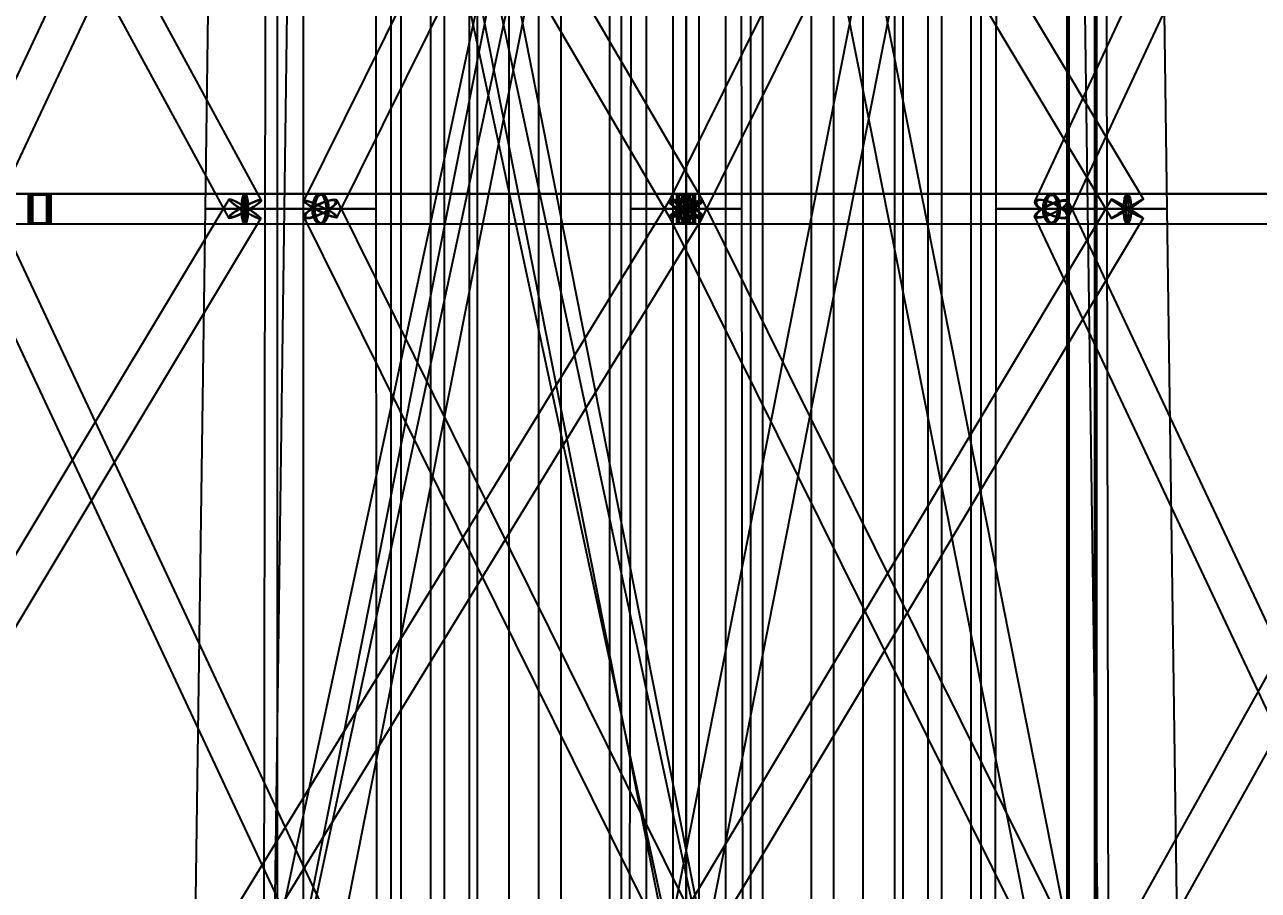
# Model space of a CAD drawing. Header units: millimetres. Extents: x -123812 to 252100, y -3000 to 639000.
# Drawn here: x -8974 to 7765, y 150756 to 162499 of the extents above; entities that cross this region are included whole.
import ezdxf

# ---------------------------------------------------------------- set-up
doc = ezdxf.new("R2010")
doc.units = ezdxf.units.MM
for name, color, linetype, lineweight in [('D-BMK-AXIS', 7, 'Continuous', 13), ('D-STR-CORE', 7, 'Continuous', 25), ('D-STR-DIM', 7, 'Continuous', 13), ('D-STR-STRC', 7, 'Continuous', 25)]:
    doc.layers.add(name, color=color, linetype=linetype, lineweight=lineweight)
doc.styles.add('OpenSansCondensed-Light', font='OpenSansCondensed-Light.ttf')
doc.styles.add('TOWER_UNICODE', font='Arial Unicode.ttf')
doc.dimstyles.new('EZDXF', dxfattribs={"dimtxt": 0.25, "dimasz": 0.175, "dimexe": 0.375, "dimexo": 0.125, "dimgap": 0.1, "dimtad": 1, "dimlfac": 100, "dimzin": 12, "dimdsep": 46, "dimtxsty": 'OpenSansCondensed-Light', "dimblk": 'ARCHTICK', "dimcen": 2.5, "dimazin": 3, "dimtfac": 0.5, "dimtmove": 2, "dimatfit": 3})

# ---------------------------------------------------------------- blocks, each defined once
blk = doc.blocks.new('_ARCHTICK')
at = {"color": 0, "linetype": 'BYBLOCK', "const_width": 0.15}
blk.add_lwpolyline([(-0.5, -0.5), (0.5, 0.5)], dxfattribs=at)

msp = doc.modelspace()

# ---------------------------------------------------------------- linework, layer by layer
at = {"layer": 'D-BMK-AXIS'}
msp.add_line((0, -3000), (0, 639000), dxfattribs=at)
at = {"layer": 'D-STR-CORE'}
for points in [[(-4000, 100000), (-4000, 375000), (-3284.1, 375000), (-3284.1, 100000)], [(-4000, 100000), (-4000, 375000), (-3284.1, 375000), (-3284.1, 100000)], [(-3863.7, 100000), (-3863.7, 375000), (-2944.5, 375000), (-2944.5, 100000)], [(-3863.7, 100000), (-3863.7, 375000), (-2944.5, 375000), (-2944.5, 100000)], [(-3464.1, 100000), (-3464.1, 375000), (-2404.2, 375000), (-2404.2, 100000)], [(-3464.1, 100000), (-3464.1, 375000), (-2404.2, 375000), (-2404.2, 100000)], [(-2828.4, 100000), (-2828.4, 375000), (-1700, 375000), (-1700, 100000)], [(-2828.4, 100000), (-2828.4, 375000), (-1700, 375000), (-1700, 100000)], [(-2000, 100000), (-2000, 375000), (-880, 375000), (-880, 100000)], [(-2000, 100000), (-2000, 375000), (-880, 375000), (-880, 100000)], [(-1035.3, 100000), (-1035.3, 375000), (0, 375000), (0, 100000)], [(-1035.3, 100000), (-1035.3, 375000), (0, 375000), (0, 100000)], [(0, 100000), (0, 375000), (1035.3, 375000), (1035.3, 100000)], [(0, 100000), (0, 375000), (1035.3, 375000), (1035.3, 100000)], [(880, 100000), (880, 375000), (2000, 375000), (2000, 100000)], [(880, 100000), (880, 375000), (2000, 375000), (2000, 100000)], [(1700, 100000), (1700, 375000), (2828.4, 375000), (2828.4, 100000)], [(1700, 100000), (1700, 375000), (2828.4, 375000), (2828.4, 100000)], [(2404.2, 100000), (2404.2, 375000), (3464.1, 375000), (3464.1, 100000)], [(2404.2, 100000), (2404.2, 375000), (3464.1, 375000), (3464.1, 100000)], [(2944.5, 100000), (2944.5, 375000), (3863.7, 375000), (3863.7, 100000)], [(2944.5, 100000), (2944.5, 375000), (3863.7, 375000), (3863.7, 100000)], [(3284.1, 100000), (3284.1, 375000), (4000, 375000), (4000, 100000)], [(3284.1, 100000), (3284.1, 375000), (4000, 375000), (4000, 100000)]]:
    msp.add_lwpolyline(points, close=True, dxfattribs=at)
at = {"layer": 'D-STR-STRC'}
for points in [[(-5568.1, 174958), (-198.7, 149958), (-192, 149952.9), (-172.1, 149951.1), (-140.5, 149952.6), (-99.4, 149957.3), (-51.4, 149965), (0, 149975), (51.4, 149986.7), (99.4, 149999.4), (140.5, 150012), (172.1, 150023.9), (192, 150034.1), (198.7, 150042), (-5170.6, 175042)], [(-198.7, 175042), (-5568.1, 150042), (-5561.3, 150034.1), (-5541.5, 150023.9), (-5509.9, 150012), (-5468.7, 149999.4), (-5420.8, 149986.7), (-5369.4, 149975), (-5317.9, 149965), (-5270, 149957.3), (-5228.8, 149952.6), (-5197.2, 149951.1), (-5177.4, 149952.9), (-5170.6, 149958), (198.7, 174958)], [(-249.2, 175049.3), (-5210.9, 150049.3), (-5202.4, 150044.5), (-5177.5, 150036.5), (-5137.9, 150026.1), (-5086.3, 150014), (-5026.2, 150000.8), (-4961.8, 149987.6), (-4897.3, 149975.3), (-4837.2, 149964.6), (-4785.6, 149956.4), (-4746, 149951.1), (-4721.1, 149949.2), (-4712.6, 149950.7), (249.2, 174950.7)], [(-5193.9, 174951.8), (-249.3, 149951.8), (-240.8, 149943.6), (-215.9, 149939.1), (-176.3, 149938.9), (-124.6, 149942.8), (-64.5, 149950.6), (0, 149961.7), (64.5, 149975.5), (124.6, 149991), (176.3, 150007), (215.9, 150022.6), (240.8, 150036.6), (249.3, 150048.2), (-4695.3, 175048.2)], [(4695.4, 175049), (-249.2, 150049), (-240.7, 150042.5), (-215.8, 150033.2), (-176.2, 150021.5), (-124.6, 150008.4), (-64.5, 149994.8), (0, 149981.4), (64.5, 149969.4), (124.6, 149959.4), (176.2, 149952.2), (215.8, 149948.3), (240.7, 149947.8), (249.2, 149951), (5193.8, 174951)], [(-249.1, 174950.6), (4712.6, 149950.6), (4721.1, 149950.4), (4746, 149953.6), (4785.6, 149960), (4837.2, 149969.1), (4897.3, 149980.3), (4961.8, 149992.9), (5026.2, 150005.9), (5086.3, 150018.5), (5137.9, 150029.9), (5177.5, 150039.2), (5202.4, 150045.9), (5210.9, 150049.4), (249.1, 175049.4)], [(5166.2, 175000), (5166.2, 150000), (5173.1, 149987.3), (5193.4, 149975.5), (5225.7, 149965.4), (5267.8, 149957.6), (5316.8, 149952.8), (5369.4, 149951.1), (5421.9, 149952.8), (5471, 149957.6), (5513, 149965.4), (5545.3, 149975.5), (5565.6, 149987.3), (5572.6, 150000), (5572.6, 175000)], [(-11649.5, 169878.5), (-6210.8, 159878.5), (-6198.3, 159874.2), (-6171.4, 159878.5), (-6132, 159891.1), (-6082.8, 159911.1), (-6027.1, 159937.1), (-5968.8, 159967.4), (-5911.7, 160000), (-5859.8, 160032.6), (-5816.6, 160062.9), (-5785.1, 160088.9), (-5767.4, 160108.9), (-5764.7, 160121.5), (-11203.4, 170121.5)], [(-9420.9, 159894.6), (-4720.9, 169894.6), (-4724.6, 169913.9), (-4743.8, 169939.1), (-4777.1, 169968.5), (-4822.3, 170000), (-4876.4, 170031.5), (-4935.6, 170060.9), (-4995.9, 170086.1), (-5053.1, 170105.4), (-5103.5, 170117.6), (-5143.6, 170121.8), (-5170.5, 170117.6), (-5182.6, 170105.4), (-9882.5, 160105.4)], [(-6068.8, 169871.1), (-217.5, 159871.1), (-202.7, 159875.5), (-174.1, 159888.4), (-133.6, 159908.9), (-84, 159935.6), (-28.7, 159966.6), (28.5, 160000), (83.9, 160033.4), (133.5, 160064.4), (174, 160091.1), (202.6, 160111.6), (217.5, 160124.5), (217.5, 160128.9), (-5633.8, 170128.9)], [(-227.3, 170113.3), (-5187.2, 160113.3), (-5184.3, 160101.6), (-5166.1, 160082.9), (-5133.8, 160058.6), (-5089.7, 160030.3), (-5036.8, 160000), (-4978.6, 159969.7), (-4919.1, 159941.4), (-4862.4, 159917.1), (-4812.4, 159898.4), (-4772.4, 159886.7), (-4745.1, 159882.7), (-4732.5, 159886.7), (227.3, 169886.7)], [(4722.8, 170108.9), (-228.9, 160108.9), (-224.4, 160088.9), (-204.6, 160062.8), (-170.9, 160032.5), (-125.5, 160000), (-71.5, 159967.5), (-12.7, 159937.2), (47, 159911.1), (103.5, 159891.1), (152.9, 159878.6), (191.9, 159874.3), (217.8, 159878.6), (228.9, 159891.1), (5180.7, 169891.1)], [(-217.3, 169869.3), (5770.4, 159869.3), (5782.1, 159873.8), (5807.8, 159886.8), (5845.8, 159907.6), (5893.4, 159934.7), (5947.5, 159966.2), (6004.3, 160000), (6060, 160033.8), (6110.7, 160065.3), (6153.1, 160092.4), (6184.2, 160113.2), (6202, 160126.2), (6205.1, 160130.7), (217.3, 170130.7)], [(9400, 170112), (4732.5, 160112), (4727.5, 160091.5), (4738.4, 160064.7), (4764.4, 160033.5), (4803.7, 160000), (4853.7, 159966.5), (4910.9, 159935.3), (4971.4, 159908.5), (5031.1, 159888), (5086, 159875.1), (5132.3, 159870.7), (5166.8, 159875.1), (5187.2, 159888), (9854.7, 169888)], [(-11707.6, 159796.8), (-5987.8, 159796.8), (-5974.3, 159803.7), (-5961.7, 159824), (-5950.9, 159856.3), (-5942.7, 159898.4), (-5937.4, 159947.4), (-5935.7, 160000), (-5937.4, 160052.6), (-5942.7, 160101.6), (-5950.9, 160143.7), (-5961.7, 160176), (-5974.3, 160196.3), (-5987.8, 160203.2), (-11707.6, 160203.2)], [(-9651.7, 159796.8), (-4959.8, 159796.8), (-4929.6, 159803.7), (-4901.4, 159824), (-4877.2, 159856.3), (-4858.6, 159898.4), (-4847, 159947.4), (-4843, 160000), (-4847, 160052.6), (-4858.6, 160101.6), (-4877.2, 160143.7), (-4901.4, 160176), (-4929.6, 160196.3), (-4959.8, 160203.2), (-9651.7, 160203.2)], [(9651.7, 160203.2), (4959.8, 160203.2), (4929.6, 160196.3), (4901.4, 160176), (4877.2, 160143.7), (4858.6, 160101.6), (4847, 160052.6), (4843, 160000), (4847, 159947.4), (4858.6, 159898.4), (4877.2, 159856.3), (4901.4, 159824), (4929.6, 159803.7), (4959.8, 159796.8), (9651.7, 159796.8)], [(11707.6, 160203.2), (5987.8, 160203.2), (5974.3, 160196.3), (5961.7, 160176), (5950.9, 160143.7), (5942.7, 160101.6), (5937.4, 160052.6), (5935.7, 160000), (5937.4, 159947.4), (5942.7, 159898.4), (5950.9, 159856.3), (5961.7, 159824), (5974.3, 159803.7), (5987.8, 159796.8), (11707.6, 159796.8)], [(-11776.4, 149871.4), (-5769.5, 159871.4), (-5777.3, 159884.7), (-5799.5, 159905.9), (-5834.4, 159933.4), (-5879.8, 159965.5), (-5932.6, 160000), (-5989.1, 160034.5), (-6045.6, 160066.6), (-6098.1, 160094.1), (-6143.1, 160115.3), (-6177.5, 160128.6), (-6198.9, 160133.1), (-6206, 160128.6), (-12212.9, 150128.6)], [(-9877.9, 159886.1), (-5187.9, 149886.1), (-5166, 149873), (-5130.2, 149868.5), (-5083, 149873), (-5027.4, 149886.1), (-4967.4, 149907), (-4907, 149934.3), (-4850.4, 149966), (-4801.3, 150000), (-4763.2, 150034), (-4738.6, 150065.7), (-4729.2, 150093), (-4735.6, 150113.9), (-9425.6, 160113.9)], [(-5910.7, 149867.1), (216, 159867.1), (212.8, 159871.6), (195.1, 159884.9), (164.1, 159906), (122, 159933.6), (71.5, 159965.6), (16.1, 160000), (-40.4, 160034.4), (-94.1, 160066.4), (-141.4, 160094), (-179, 160115.1), (-204.5, 160128.4), (-216, 160132.9), (-6342.7, 150132.9)], [(228.5, 150110.6), (-4731.4, 160110.6), (-4744.7, 160123.4), (-4772.7, 160127.7), (-4813.4, 160123.4), (-4864.2, 160110.6), (-4921.4, 160090.3), (-4981.3, 160063.9), (-5039.7, 160033.1), (-5092.6, 160000), (-5136.5, 159966.9), (-5168.4, 159936.1), (-5186.1, 159909.7), (-5188.3, 159889.4), (-228.5, 149889.4)], [(5188.3, 150114.4), (226.5, 160114.4), (211.6, 160118.4), (182.3, 160114.4), (140.5, 160102.5), (89.2, 160083.7), (31.7, 160059.2), (-27.8, 160030.6), (-85.5, 160000), (-137.4, 159969.4), (-179.9, 159940.8), (-210.1, 159916.3), (-226, 159897.5), (-226.5, 159885.6), (4735.2, 149885.6)], [(216.4, 149869), (6204.2, 159869), (6203.7, 159873.5), (6188.5, 159886.5), (6159.6, 159907.4), (6119, 159934.5), (6069.4, 159966.1), (6014.3, 160000), (5957.4, 160033.9), (5902.5, 160065.5), (5853.5, 160092.6), (5813.6, 160113.5), (5785.6, 160126.5), (5771.4, 160131), (-216.4, 150131)], [(9895.1, 150106.9), (5190.2, 160106.9), (5176.4, 160119.2), (5147.8, 160123.4), (5106.4, 160119.2), (5055, 160106.9), (4997.1, 160087.3), (4936.7, 160061.7), (4877.9, 160031.9), (4824.6, 160000), (4780.6, 159968.1), (4748.8, 159938.3), (4731.3, 159912.7), (4729.5, 159893.1), (9434.4, 149893.1)], [(11485.6, 160123.4), (5904.7, 150123.4), (5908.4, 150110.6), (5927, 150090.3), (5959.2, 150063.9), (6002.8, 150033.1), (6054.8, 150000), (6111.8, 149966.9), (6169.7, 149936.1), (6224.8, 149909.7), (6273.1, 149889.4), (6311.5, 149876.6), (6337.3, 149872.3), (6348.7, 149876.6), (11929.6, 159876.6)]]:
    msp.add_lwpolyline(points, dxfattribs=at)
for points in [[(-5547.2, 150000), (-5191.6, 150000), (-5191.6, 175000), (-5547.2, 175000)], [(-5547.2, 150000), (-5191.6, 150000), (-5191.6, 175000), (-5547.2, 175000)], [(-177.8, 150000), (177.8, 150000), (177.8, 175000), (-177.8, 175000)], [(-177.8, 150000), (177.8, 150000), (177.8, 175000), (-177.8, 175000)], [(5191.6, 150000), (5547.2, 150000), (5547.2, 175000), (5191.6, 175000)], [(5191.6, 150000), (5547.2, 150000), (5547.2, 175000), (5191.6, 175000)], [(-6527.4, 160000), (-5448.1, 160000), (-5312.6, 170000), (-6390, 170000)], [(-5714.6, 160000), (-4205.1, 160000), (-4210.2, 170000), (-5693.3, 170000)], [(-754.7, 160000), (754.7, 160000), (741.5, 170000), (-741.5, 170000)], [(-754.7, 160000), (754.7, 160000), (741.5, 170000), (-741.5, 170000)], [(-539.7, 160000), (539.7, 160000), (538.7, 170000), (-538.7, 170000)], [(4205.1, 160000), (5714.6, 160000), (5693.3, 170000), (4210.2, 170000)], [(5312.6, 170000), (5448.1, 160000), (6527.4, 160000), (6390, 170000)], [(-15731.1, 159800), (-8615.1, 159800), (-8615.1, 160200), (-15731.1, 160200)], [(-10670.1, 159800), (31.9, 159800), (31.9, 160200), (-10670.1, 160200)], [(-8615.1, 160200), (-8925.2, 160200), (-8925.2, 159800), (-8615.1, 159800)], [(-8898.5, 159800), (128.4, 159800), (128.4, 160200), (-8898.5, 160200)], [(-8641.8, 160200), (-8898.5, 160200), (-8898.5, 159800), (-8641.8, 159800)], [(-8874.8, 159800), (104.7, 159800), (104.7, 160200), (-8874.8, 160200)], [(-8665.5, 160200), (-8874.8, 160200), (-8874.8, 159800), (-8665.5, 159800)], [(-6039.9, 160000), (-6038.1, 159947.4), (-6032.9, 159898.4), (-6024.6, 159856.3), (-6013.8, 159824), (-6001.3, 159803.7), (-5987.8, 159796.8), (-5974.3, 159803.7), (-5961.7, 159824), (-5950.9, 159856.3), (-5942.7, 159898.4), (-5937.4, 159947.4), (-5935.7, 160000), (-5937.4, 160052.6), (-5942.7, 160101.6), (-5950.9, 160143.7), (-5961.7, 160176), (-5974.3, 160196.3), (-5987.8, 160203.2), (-6001.3, 160196.3), (-6013.8, 160176), (-6024.6, 160143.7), (-6032.9, 160101.6), (-6038.1, 160052.6)], [(-6005.3, 160000), (-6004.7, 159947.4), (-6002.9, 159898.4), (-6000.2, 159856.3), (-5996.5, 159824), (-5992.3, 159803.7), (-5987.8, 159796.8), (0, 159796.8), (4.5, 159803.7), (8.8, 159824), (12.4, 159856.3), (15.2, 159898.4), (16.9, 159947.4), (17.5, 160000), (16.9, 160052.6), (15.2, 160101.6), (12.4, 160143.7), (8.8, 160176), (4.5, 160196.3), (0, 160203.2), (-5987.8, 160203.2), (-5992.3, 160196.3), (-5996.5, 160176), (-6000.2, 160143.7), (-6002.9, 160101.6), (-6004.7, 160052.6)], [(-6005.3, 160000), (-6004.7, 159947.4), (-6002.9, 159898.4), (-6000.2, 159856.3), (-5996.5, 159824), (-5992.3, 159803.7), (-5987.8, 159796.8), (-5983.3, 159803.7), (-5979, 159824), (-5975.4, 159856.3), (-5972.6, 159898.4), (-5970.9, 159947.4), (-5970.3, 160000), (-5970.9, 160052.6), (-5972.6, 160101.6), (-5975.4, 160143.7), (-5979, 160176), (-5983.3, 160196.3), (-5987.8, 160203.2), (-5992.3, 160196.3), (-5996.5, 160176), (-6000.2, 160143.7), (-6002.9, 160101.6), (-6004.7, 160052.6)], [(-5076.7, 160000), (-5072.7, 159947.4), (-5061, 159898.4), (-5042.5, 159856.3), (-5018.3, 159824), (-4990.1, 159803.7), (-4959.8, 159796.8), (-4929.6, 159803.7), (-4901.4, 159824), (-4877.2, 159856.3), (-4858.6, 159898.4), (-4847, 159947.4), (-4843, 160000), (-4847, 160052.6), (-4858.6, 160101.6), (-4877.2, 160143.7), (-4901.4, 160176), (-4929.6, 160196.3), (-4959.8, 160203.2), (-4990.1, 160196.3), (-5018.3, 160176), (-5042.5, 160143.7), (-5061, 160101.6), (-5072.7, 160052.6)], [(-5045.3, 160000), (-5042.4, 159947.4), (-5033.8, 159898.4), (-5020.2, 159856.3), (-5002.6, 159824), (-4982, 159803.7), (-4959.8, 159796.8), (0, 159796.8), (22.1, 159803.7), (42.7, 159824), (60.4, 159856.3), (74, 159898.4), (82.5, 159947.4), (85.4, 160000), (82.5, 160052.6), (74, 160101.6), (60.4, 160143.7), (42.7, 160176), (22.1, 160196.3), (0, 160203.2), (-4959.8, 160203.2), (-4982, 160196.3), (-5002.6, 160176), (-5020.2, 160143.7), (-5033.8, 160101.6), (-5042.4, 160052.6)], [(-5045.3, 160000), (-5042.4, 159947.4), (-5033.8, 159898.4), (-5020.2, 159856.3), (-5002.6, 159824), (-4982, 159803.7), (-4959.8, 159796.8), (-4937.7, 159803.7), (-4917.1, 159824), (-4899.4, 159856.3), (-4885.9, 159898.4), (-4877.3, 159947.4), (-4874.4, 160000), (-4877.3, 160052.6), (-4885.9, 160101.6), (-4899.4, 160143.7), (-4917.1, 160176), (-4937.7, 160196.3), (-4959.8, 160203.2), (-4982, 160196.3), (-5002.6, 160176), (-5020.2, 160143.7), (-5033.8, 160101.6), (-5042.4, 160052.6)], [(128.4, 160200), (-128.4, 160200), (-128.4, 159800), (128.4, 159800)], [(104.7, 160200), (-104.7, 160200), (-104.7, 159800), (104.7, 159800)], [(-104.7, 159800), (8874.8, 159800), (8874.8, 160200), (-104.7, 160200)], [(-104.7, 160200), (104.7, 160200), (104.7, 159800), (-104.7, 159800)], [(-85.4, 160000), (-82.5, 159947.4), (-74, 159898.4), (-60.4, 159856.3), (-42.7, 159824), (-22.1, 159803.7), (0, 159796.8), (22.1, 159803.7), (42.7, 159824), (60.4, 159856.3), (74, 159898.4), (82.5, 159947.4), (85.4, 160000), (82.5, 160052.6), (74, 160101.6), (60.4, 160143.7), (42.7, 160176), (22.1, 160196.3), (0, 160203.2), (-22.1, 160196.3), (-42.7, 160176), (-60.4, 160143.7), (-74, 160101.6), (-82.5, 160052.6)], [(-85.4, 160000), (-82.5, 159947.4), (-74, 159898.4), (-60.4, 159856.3), (-42.7, 159824), (-22.1, 159803.7), (0, 159796.8), (4959.8, 159796.8), (4982, 159803.7), (5002.6, 159824), (5020.2, 159856.3), (5033.8, 159898.4), (5042.4, 159947.4), (5045.3, 160000), (5042.4, 160052.6), (5033.8, 160101.6), (5020.2, 160143.7), (5002.6, 160176), (4982, 160196.3), (4959.8, 160203.2), (0, 160203.2), (-22.1, 160196.3), (-42.7, 160176), (-60.4, 160143.7), (-74, 160101.6), (-82.5, 160052.6)], [(85.4, 160000), (82.5, 159947.4), (74, 159898.4), (60.4, 159856.3), (42.7, 159824), (22.1, 159803.7), (0, 159796.8), (-22.1, 159803.7), (-42.7, 159824), (-60.4, 159856.3), (-74, 159898.4), (-82.5, 159947.4), (-85.4, 160000), (-82.5, 160052.6), (-74, 160101.6), (-60.4, 160143.7), (-42.7, 160176), (-22.1, 160196.3), (0, 160203.2), (22.1, 160196.3), (42.7, 160176), (60.4, 160143.7), (74, 160101.6), (82.5, 160052.6)], [(31.9, 160200), (-31.9, 160200), (-31.9, 159800), (31.9, 159800)], [(-31.9, 159800), (10670.1, 159800), (10670.1, 160200), (-31.9, 160200)], [(-31.9, 160200), (31.9, 160200), (31.9, 159800), (-31.9, 159800)], [(-17.5, 160000), (-16.9, 159947.4), (-15.2, 159898.4), (-12.4, 159856.3), (-8.8, 159824), (-4.5, 159803.7), (0, 159796.8), (4.5, 159803.7), (8.8, 159824), (12.4, 159856.3), (15.2, 159898.4), (16.9, 159947.4), (17.5, 160000), (16.9, 160052.6), (15.2, 160101.6), (12.4, 160143.7), (8.8, 160176), (4.5, 160196.3), (0, 160203.2), (-4.5, 160196.3), (-8.8, 160176), (-12.4, 160143.7), (-15.2, 160101.6), (-16.9, 160052.6)], [(-17.5, 160000), (-16.9, 159947.4), (-15.2, 159898.4), (-12.4, 159856.3), (-8.8, 159824), (-4.5, 159803.7), (0, 159796.8), (5987.8, 159796.8), (5992.3, 159803.7), (5996.5, 159824), (6000.2, 159856.3), (6002.9, 159898.4), (6004.7, 159947.4), (6005.3, 160000), (6004.7, 160052.6), (6002.9, 160101.6), (6000.2, 160143.7), (5996.5, 160176), (5992.3, 160196.3), (5987.8, 160203.2), (0, 160203.2), (-4.5, 160196.3), (-8.8, 160176), (-12.4, 160143.7), (-15.2, 160101.6), (-16.9, 160052.6)], [(17.5, 160000), (16.9, 159947.4), (15.2, 159898.4), (12.4, 159856.3), (8.8, 159824), (4.5, 159803.7), (0, 159796.8), (-4.5, 159803.7), (-8.8, 159824), (-12.4, 159856.3), (-15.2, 159898.4), (-16.9, 159947.4), (-17.5, 160000), (-16.9, 160052.6), (-15.2, 160101.6), (-12.4, 160143.7), (-8.8, 160176), (-4.5, 160196.3), (0, 160203.2), (4.5, 160196.3), (8.8, 160176), (12.4, 160143.7), (15.2, 160101.6), (16.9, 160052.6)], [(5076.7, 160000), (5072.7, 159947.4), (5061, 159898.4), (5042.5, 159856.3), (5018.3, 159824), (4990.1, 159803.7), (4959.8, 159796.8), (4929.6, 159803.7), (4901.4, 159824), (4877.2, 159856.3), (4858.6, 159898.4), (4847, 159947.4), (4843, 160000), (4847, 160052.6), (4858.6, 160101.6), (4877.2, 160143.7), (4901.4, 160176), (4929.6, 160196.3), (4959.8, 160203.2), (4990.1, 160196.3), (5018.3, 160176), (5042.5, 160143.7), (5061, 160101.6), (5072.7, 160052.6)], [(5045.3, 160000), (5042.4, 159947.4), (5033.8, 159898.4), (5020.2, 159856.3), (5002.6, 159824), (4982, 159803.7), (4959.8, 159796.8), (4937.7, 159803.7), (4917.1, 159824), (4899.4, 159856.3), (4885.9, 159898.4), (4877.3, 159947.4), (4874.4, 160000), (4877.3, 160052.6), (4885.9, 160101.6), (4899.4, 160143.7), (4917.1, 160176), (4937.7, 160196.3), (4959.8, 160203.2), (4982, 160196.3), (5002.6, 160176), (5020.2, 160143.7), (5033.8, 160101.6), (5042.4, 160052.6)], [(6039.9, 160000), (6038.1, 159947.4), (6032.9, 159898.4), (6024.6, 159856.3), (6013.8, 159824), (6001.3, 159803.7), (5987.8, 159796.8), (5974.3, 159803.7), (5961.7, 159824), (5950.9, 159856.3), (5942.7, 159898.4), (5937.4, 159947.4), (5935.7, 160000), (5937.4, 160052.6), (5942.7, 160101.6), (5950.9, 160143.7), (5961.7, 160176), (5974.3, 160196.3), (5987.8, 160203.2), (6001.3, 160196.3), (6013.8, 160176), (6024.6, 160143.7), (6032.9, 160101.6), (6038.1, 160052.6)], [(6005.3, 160000), (6004.7, 159947.4), (6002.9, 159898.4), (6000.2, 159856.3), (5996.5, 159824), (5992.3, 159803.7), (5987.8, 159796.8), (5983.3, 159803.7), (5979, 159824), (5975.4, 159856.3), (5972.6, 159898.4), (5970.9, 159947.4), (5970.3, 160000), (5970.9, 160052.6), (5972.6, 160101.6), (5975.4, 160143.7), (5979, 160176), (5983.3, 160196.3), (5987.8, 160203.2), (5992.3, 160196.3), (5996.5, 160176), (6000.2, 160143.7), (6002.9, 160101.6), (6004.7, 160052.6)], [(-8624.4, 160188), (-8915.9, 160188), (-8915.9, 159812), (-8624.4, 159812)], [(-8649.5, 160188), (-8890.8, 160188), (-8890.8, 159812), (-8649.5, 159812)], [(-8671.8, 160188), (-8868.6, 160188), (-8868.6, 159812), (-8671.8, 159812)], [(-5911.7, 160000), (-5968.8, 159967.4), (-6027.1, 159937.1), (-6082.8, 159911.1), (-6132, 159891.1), (-6171.4, 159878.5), (-6198.3, 159874.2), (-6210.8, 159878.5), (-6208.2, 159891.1), (-6190.5, 159911.1), (-6159, 159937.1), (-6115.8, 159967.4), (-6063.9, 160000), (-6006.8, 160032.6), (-5948.4, 160062.9), (-5892.7, 160088.9), (-5843.5, 160108.9), (-5804.1, 160121.5), (-5777.3, 160125.8), (-5764.7, 160121.5), (-5767.4, 160108.9), (-5785.1, 160088.9), (-5816.6, 160062.9), (-5859.8, 160032.6)], [(-6043, 160000), (-5986.4, 159965.5), (-5930, 159933.4), (-5877.5, 159905.9), (-5832.5, 159884.7), (-5798.1, 159871.4), (-5776.6, 159866.9), (-5769.5, 159871.4), (-5777.3, 159884.7), (-5799.5, 159905.9), (-5834.4, 159933.4), (-5879.8, 159965.5), (-5932.6, 160000), (-5989.1, 160034.5), (-6045.6, 160066.6), (-6098.1, 160094.1), (-6143.1, 160115.3), (-6177.5, 160128.6), (-6198.9, 160133.1), (-6206, 160128.6), (-6198.2, 160115.3), (-6176.1, 160094.1), (-6141.1, 160066.6), (-6095.7, 160034.5)], [(-5919.2, 160000), (-5970.6, 159970.6), (-6023.3, 159943.3), (-6073.5, 159919.8), (-6117.8, 159901.8), (-6153.4, 159890.5), (-6177.6, 159886.6), (-6188.9, 159890.5), (-6186.5, 159901.8), (-6170.5, 159919.8), (-6142.1, 159943.3), (-6103.2, 159970.6), (-6056.4, 160000), (-6004.9, 160029.4), (-5952.3, 160056.7), (-5902.1, 160080.2), (-5857.7, 160098.2), (-5822.2, 160109.5), (-5798, 160113.4), (-5786.7, 160109.5), (-5789.1, 160098.2), (-5805.1, 160080.2), (-5833.5, 160056.7), (-5872.4, 160029.4)], [(-6037.5, 160000), (-5986.6, 159968.9), (-5935.7, 159940), (-5888.3, 159915.1), (-5847.8, 159896.1), (-5816.8, 159884.1), (-5797.4, 159880), (-5791, 159884.1), (-5798, 159896.1), (-5818, 159915.1), (-5849.5, 159940), (-5890.5, 159968.9), (-5938, 160000), (-5989, 160031.1), (-6039.9, 160060), (-6087.2, 160084.9), (-6127.8, 160103.9), (-6158.8, 160115.9), (-6178.2, 160120), (-6184.5, 160115.9), (-6177.5, 160103.9), (-6157.6, 160084.9), (-6126.1, 160060), (-6085.1, 160031.1)], [(-6035.8, 160000), (-6034.2, 159951.5), (-6029.4, 159906.4), (-6021.7, 159867.6), (-6011.8, 159837.9), (-6000.2, 159819.2), (-5987.8, 159812.8), (-5975.4, 159819.2), (-5963.8, 159837.9), (-5953.8, 159867.6), (-5946.2, 159906.4), (-5941.4, 159951.5), (-5939.8, 160000), (-5941.4, 160048.5), (-5946.2, 160093.6), (-5953.8, 160132.4), (-5963.8, 160162.1), (-5975.4, 160180.8), (-5987.8, 160187.2), (-6000.2, 160180.8), (-6011.8, 160162.1), (-6021.7, 160132.4), (-6029.4, 160093.6), (-6034.2, 160048.5)], [(-6003.9, 160000), (-6003.4, 159951.5), (-6001.7, 159906.4), (-5999.2, 159867.6), (-5995.8, 159837.9), (-5992, 159819.2), (-5987.8, 159812.8), (-5983.6, 159819.2), (-5979.7, 159837.9), (-5976.4, 159867.6), (-5973.8, 159906.4), (-5972.2, 159951.5), (-5971.7, 160000), (-5972.2, 160048.5), (-5973.8, 160093.6), (-5976.4, 160132.4), (-5979.7, 160162.1), (-5983.6, 160180.8), (-5987.8, 160187.2), (-5992, 160180.8), (-5995.8, 160162.1), (-5999.2, 160132.4), (-6001.7, 160093.6), (-6003.4, 160048.5)], [(-5092.6, 160000), (-5136.5, 159966.9), (-5168.4, 159936.1), (-5186.1, 159909.7), (-5188.3, 159889.4), (-5175, 159876.6), (-5147, 159872.3), (-5106.3, 159876.6), (-5055.5, 159889.4), (-4998.3, 159909.7), (-4938.4, 159936.1), (-4880, 159966.9), (-4827.1, 160000), (-4783.1, 160033.1), (-4751.3, 160063.9), (-4733.6, 160090.3), (-4731.4, 160110.6), (-4744.7, 160123.4), (-4772.7, 160127.7), (-4813.4, 160123.4), (-4864.2, 160110.6), (-4921.4, 160090.3), (-4981.3, 160063.9), (-5039.7, 160033.1)], [(-4882.9, 160000), (-4829.9, 159969.7), (-4785.8, 159941.4), (-4753.6, 159917.1), (-4735.4, 159898.4), (-4732.5, 159886.7), (-4745.1, 159882.7), (-4772.4, 159886.7), (-4812.4, 159898.4), (-4862.4, 159917.1), (-4919.1, 159941.4), (-4978.6, 159969.7), (-5036.8, 160000), (-5089.7, 160030.3), (-5133.8, 160058.6), (-5166.1, 160082.9), (-5184.3, 160101.6), (-5187.2, 160113.3), (-5174.6, 160117.3), (-5147.3, 160113.3), (-5107.3, 160101.6), (-5057.3, 160082.9), (-5000.6, 160058.6), (-4941.1, 160030.3)], [(-5079.6, 160000), (-5119.1, 159970.2), (-5147.9, 159942.4), (-5163.8, 159918.6), (-5165.8, 159900.3), (-5153.8, 159888.8), (-5128.6, 159884.8), (-5091.8, 159888.8), (-5046.1, 159900.3), (-4994.5, 159918.6), (-4940.5, 159942.4), (-4887.9, 159970.2), (-4840.1, 160000), (-4800.5, 160029.8), (-4771.8, 160057.6), (-4755.9, 160081.4), (-4753.9, 160099.7), (-4765.9, 160111.2), (-4791.1, 160115.2), (-4827.8, 160111.2), (-4873.6, 160099.7), (-4925.2, 160081.4), (-4979.2, 160057.6), (-5031.8, 160029.8)], [(-4890.5, 160000), (-4842.7, 159972.6), (-4803, 159947.1), (-4773.9, 159925.2), (-4757.5, 159908.4), (-4754.9, 159897.9), (-4766.3, 159894.3), (-4790.8, 159897.9), (-4826.9, 159908.4), (-4872, 159925.2), (-4923.1, 159947.1), (-4976.8, 159972.6), (-5029.2, 160000), (-5077, 160027.4), (-5116.7, 160052.9), (-5145.8, 160074.8), (-5162.2, 160091.6), (-5164.8, 160102.1), (-5153.4, 160105.7), (-5128.9, 160102.1), (-5092.8, 160091.6), (-5047.7, 160074.8), (-4996.5, 160052.9), (-4942.9, 160027.4)], [(-5067.5, 160000), (-5063.8, 159951.5), (-5053.1, 159906.4), (-5036, 159867.6), (-5013.7, 159837.9), (-4987.7, 159819.2), (-4959.8, 159812.8), (-4932, 159819.2), (-4906, 159837.9), (-4883.7, 159867.6), (-4866.6, 159906.4), (-4855.9, 159951.5), (-4852.2, 160000), (-4855.9, 160048.5), (-4866.6, 160093.6), (-4883.7, 160132.4), (-4906, 160162.1), (-4932, 160180.8), (-4959.8, 160187.2), (-4987.7, 160180.8), (-5013.7, 160162.1), (-5036, 160132.4), (-5053.1, 160093.6), (-5063.8, 160048.5)], [(-5038.5, 160000), (-5035.9, 159951.5), (-5028, 159906.4), (-5015.5, 159867.6), (-4999.2, 159837.9), (-4980.2, 159819.2), (-4959.8, 159812.8), (-4939.5, 159819.2), (-4920.5, 159837.9), (-4904.2, 159867.6), (-4891.7, 159906.4), (-4883.8, 159951.5), (-4881.1, 160000), (-4883.8, 160048.5), (-4891.7, 160093.6), (-4904.2, 160132.4), (-4920.5, 160162.1), (-4939.5, 160180.8), (-4959.8, 160187.2), (-4980.2, 160180.8), (-4999.2, 160162.1), (-5015.5, 160132.4), (-5028, 160093.6), (-5035.9, 160048.5)], [(-125.5, 160000), (-71.5, 159967.5), (-12.7, 159937.2), (47, 159911.1), (103.5, 159891.1), (152.9, 159878.6), (191.9, 159874.3), (217.8, 159878.6), (228.9, 159891.1), (224.4, 159911.1), (204.6, 159937.2), (170.9, 159967.5), (125.5, 160000), (71.5, 160032.5), (12.7, 160062.8), (-47, 160088.9), (-103.5, 160108.9), (-152.9, 160121.4), (-191.9, 160125.7), (-217.8, 160121.4), (-228.9, 160108.9), (-224.4, 160088.9), (-204.6, 160062.8), (-170.9, 160032.5)], [(85.5, 160000), (27.8, 159969.4), (-31.7, 159940.8), (-89.2, 159916.3), (-140.5, 159897.5), (-182.3, 159885.6), (-211.6, 159881.6), (-226.5, 159885.6), (-226, 159897.5), (-210.1, 159916.3), (-179.9, 159940.8), (-137.4, 159969.4), (-85.5, 160000), (-27.8, 160030.6), (31.7, 160059.2), (89.2, 160083.7), (140.5, 160102.5), (182.3, 160114.4), (211.6, 160118.4), (226.5, 160114.4), (226, 160102.5), (210.1, 160083.7), (179.9, 160059.2), (137.4, 160030.6)], [(28.5, 160000), (-28.7, 159966.6), (-84, 159935.6), (-133.6, 159908.9), (-174.1, 159888.4), (-202.7, 159875.5), (-217.5, 159871.1), (-217.5, 159875.5), (-202.6, 159888.4), (-174, 159908.9), (-133.5, 159935.6), (-83.9, 159966.6), (-28.5, 160000), (28.7, 160033.4), (84, 160064.4), (133.6, 160091.1), (174.1, 160111.6), (202.7, 160124.5), (217.5, 160128.9), (217.5, 160124.5), (202.6, 160111.6), (174, 160091.1), (133.5, 160064.4), (83.9, 160033.4)], [(-16.1, 160000), (40.4, 159965.6), (94.1, 159933.6), (141.4, 159906), (179, 159884.9), (204.5, 159871.6), (216, 159867.1), (212.8, 159871.6), (195.1, 159884.9), (164.1, 159906), (122, 159933.6), (71.5, 159965.6), (16.1, 160000), (-40.4, 160034.4), (-94.1, 160066.4), (-141.4, 160094), (-179, 160115.1), (-204.5, 160128.4), (-216, 160132.9), (-212.8, 160128.4), (-195.1, 160115.1), (-164.1, 160094), (-122, 160066.4), (-71.5, 160034.4)], [(-113.1, 160000), (-64.5, 159970.7), (-11.4, 159943.3), (42.4, 159919.9), (93.3, 159901.9), (137.9, 159890.5), (173, 159886.7), (196.4, 159890.5), (206.4, 159901.9), (202.3, 159919.9), (184.5, 159943.3), (154, 159970.7), (113.1, 160000), (64.5, 160029.3), (11.4, 160056.7), (-42.4, 160080.1), (-93.3, 160098.1), (-137.9, 160109.5), (-173, 160113.3), (-196.4, 160109.5), (-206.4, 160098.1), (-202.3, 160080.1), (-184.5, 160056.7), (-154, 160029.3)], [(77.1, 160000), (25.1, 159972.4), (-28.6, 159946.6), (-80.4, 159924.5), (-126.7, 159907.5), (-164.3, 159896.9), (-190.8, 159893.2), (-204.2, 159896.9), (-203.8, 159907.5), (-189.4, 159924.5), (-162.2, 159946.6), (-123.8, 159972.4), (-77.1, 160000), (-25.1, 160027.6), (28.6, 160053.4), (80.4, 160075.5), (126.7, 160092.5), (164.3, 160103.1), (190.8, 160106.8), (204.2, 160103.1), (203.8, 160092.5), (189.4, 160075.5), (162.2, 160053.4), (123.8, 160027.6)], [(25.7, 160000), (-25.9, 159969.9), (-75.8, 159941.9), (-120.5, 159917.8), (-156.9, 159899.4), (-182.7, 159887.8), (-196.1, 159883.8), (-196.1, 159887.8), (-182.7, 159899.4), (-156.8, 159917.8), (-120.3, 159941.9), (-75.6, 159969.9), (-25.7, 160000), (25.9, 160030.1), (75.8, 160058.1), (120.5, 160082.2), (156.9, 160100.6), (182.7, 160112.2), (196.1, 160116.2), (196.1, 160112.2), (182.7, 160100.6), (156.8, 160082.2), (120.3, 160058.1), (75.6, 160030.1)], [(-14.5, 160000), (36.4, 159969), (84.8, 159940.1), (127.5, 159915.3), (161.4, 159896.2), (184.4, 159884.3), (194.8, 159880.2), (191.9, 159884.3), (175.9, 159896.2), (148, 159915.3), (110, 159940.1), (64.4, 159969), (14.5, 160000), (-36.4, 160031), (-84.8, 160059.9), (-127.5, 160084.7), (-161.4, 160103.8), (-184.4, 160115.7), (-194.8, 160119.8), (-191.9, 160115.7), (-175.9, 160103.8), (-148, 160084.7), (-110, 160059.9), (-64.4, 160031)], [(120.7, 160188), (-120.7, 160188), (-120.7, 159812), (120.7, 159812)], [(98.4, 160188), (-98.4, 160188), (-98.4, 159812), (98.4, 159812)], [(-98.4, 160188), (98.4, 160188), (98.4, 159812), (-98.4, 159812)], [(-78.7, 160000), (-76, 159951.5), (-68.2, 159906.4), (-55.6, 159867.6), (-39.3, 159837.9), (-20.4, 159819.2), (0, 159812.8), (20.4, 159819.2), (39.3, 159837.9), (55.6, 159867.6), (68.2, 159906.4), (76, 159951.5), (78.7, 160000), (76, 160048.5), (68.2, 160093.6), (55.6, 160132.4), (39.3, 160162.1), (20.4, 160180.8), (0, 160187.2), (-20.4, 160180.8), (-39.3, 160162.1), (-55.6, 160132.4), (-68.2, 160093.6), (-76, 160048.5)], [(78.7, 160000), (76, 159951.5), (68.2, 159906.4), (55.6, 159867.6), (39.3, 159837.9), (20.4, 159819.2), (0, 159812.8), (-20.4, 159819.2), (-39.3, 159837.9), (-55.6, 159867.6), (-68.2, 159906.4), (-76, 159951.5), (-78.7, 160000), (-76, 160048.5), (-68.2, 160093.6), (-55.6, 160132.4), (-39.3, 160162.1), (-20.4, 160180.8), (0, 160187.2), (20.4, 160180.8), (39.3, 160162.1), (55.6, 160132.4), (68.2, 160093.6), (76, 160048.5)], [(30, 160188), (-30, 160188), (-30, 159812), (30, 159812)], [(-30, 160188), (30, 160188), (30, 159812), (-30, 159812)], [(-16.1, 160000), (-15.6, 159951.5), (-14, 159906.4), (-11.4, 159867.6), (-8.1, 159837.9), (-4.2, 159819.2), (0, 159812.8), (4.2, 159819.2), (8.1, 159837.9), (11.4, 159867.6), (14, 159906.4), (15.6, 159951.5), (16.1, 160000), (15.6, 160048.5), (14, 160093.6), (11.4, 160132.4), (8.1, 160162.1), (4.2, 160180.8), (0, 160187.2), (-4.2, 160180.8), (-8.1, 160162.1), (-11.4, 160132.4), (-14, 160093.6), (-15.6, 160048.5)], [(16.1, 160000), (15.6, 159951.5), (14, 159906.4), (11.4, 159867.6), (8.1, 159837.9), (4.2, 159819.2), (0, 159812.8), (-4.2, 159819.2), (-8.1, 159837.9), (-11.4, 159867.6), (-14, 159906.4), (-15.6, 159951.5), (-16.1, 160000), (-15.6, 160048.5), (-14, 160093.6), (-11.4, 160132.4), (-8.1, 160162.1), (-4.2, 160180.8), (0, 160187.2), (4.2, 160180.8), (8.1, 160162.1), (11.4, 160132.4), (14, 160093.6), (15.6, 160048.5)], [(4803.7, 160000), (4853.7, 159966.5), (4910.9, 159935.3), (4971.4, 159908.5), (5031.1, 159888), (5086, 159875.1), (5132.3, 159870.7), (5166.8, 159875.1), (5187.2, 159888), (5192.2, 159908.5), (5181.3, 159935.3), (5155.3, 159966.5), (5116, 160000), (5066, 160033.5), (5008.8, 160064.7), (4948.3, 160091.5), (4888.6, 160112), (4833.7, 160124.9), (4787.4, 160129.3), (4752.9, 160124.9), (4732.5, 160112), (4727.5, 160091.5), (4738.4, 160064.7), (4764.4, 160033.5)], [(5095.1, 160000), (5041.8, 159968.1), (4983, 159938.3), (4922.6, 159912.7), (4864.7, 159893.1), (4813.3, 159880.8), (4771.9, 159876.6), (4743.3, 159880.8), (4729.5, 159893.1), (4731.3, 159912.7), (4748.8, 159938.3), (4780.6, 159968.1), (4824.6, 160000), (4877.9, 160031.9), (4936.7, 160061.7), (4997.1, 160087.3), (5055, 160106.9), (5106.4, 160119.2), (5147.8, 160123.4), (5176.4, 160119.2), (5190.2, 160106.9), (5188.4, 160087.3), (5170.9, 160061.7), (5139.1, 160031.9)], [(4819.1, 160000), (4864.1, 159969.8), (4915.7, 159941.7), (4970.2, 159917.5), (5024.1, 159899), (5073.6, 159887.4), (5115.3, 159883.4), (5146.4, 159887.4), (5164.9, 159899), (5169.3, 159917.5), (5159.5, 159941.7), (5136, 159969.8), (5100.6, 160000), (5055.6, 160030.2), (5004, 160058.3), (4949.4, 160082.5), (4895.6, 160101), (4846.1, 160112.6), (4804.4, 160116.6), (4773.2, 160112.6), (4754.8, 160101), (4750.4, 160082.5), (4760.2, 160058.3), (4783.7, 160030.2)], [(5081.8, 160000), (5033.8, 159971.2), (4980.7, 159944.4), (4926.2, 159921.3), (4874.1, 159903.7), (4827.7, 159892.5), (4790.4, 159888.7), (4764.6, 159892.5), (4752.1, 159903.7), (4753.8, 159921.3), (4769.5, 159944.4), (4798.2, 159971.2), (4837.9, 160000), (4885.9, 160028.8), (4939, 160055.6), (4993.4, 160078.7), (5045.6, 160096.3), (5091.9, 160107.5), (5129.3, 160111.3), (5155.1, 160107.5), (5167.5, 160096.3), (5165.9, 160078.7), (5150.1, 160055.6), (5121.5, 160028.8)], [(5067.5, 160000), (5063.8, 159951.5), (5053.1, 159906.4), (5036, 159867.6), (5013.7, 159837.9), (4987.7, 159819.2), (4959.8, 159812.8), (4932, 159819.2), (4906, 159837.9), (4883.7, 159867.6), (4866.6, 159906.4), (4855.9, 159951.5), (4852.2, 160000), (4855.9, 160048.5), (4866.6, 160093.6), (4883.7, 160132.4), (4906, 160162.1), (4932, 160180.8), (4959.8, 160187.2), (4987.7, 160180.8), (5013.7, 160162.1), (5036, 160132.4), (5053.1, 160093.6), (5063.8, 160048.5)], [(5038.5, 160000), (5035.9, 159951.5), (5028, 159906.4), (5015.5, 159867.6), (4999.2, 159837.9), (4980.2, 159819.2), (4959.8, 159812.8), (4939.5, 159819.2), (4920.5, 159837.9), (4904.2, 159867.6), (4891.7, 159906.4), (4883.8, 159951.5), (4881.1, 160000), (4883.8, 160048.5), (4891.7, 160093.6), (4904.2, 160132.4), (4920.5, 160162.1), (4939.5, 160180.8), (4959.8, 160187.2), (4980.2, 160180.8), (4999.2, 160162.1), (5015.5, 160132.4), (5028, 160093.6), (5035.9, 160048.5)], [(5971.3, 160000), (5915.6, 159966.2), (5864.8, 159934.7), (5822.4, 159907.6), (5791.3, 159886.8), (5773.6, 159873.8), (5770.4, 159869.3), (5782.1, 159873.8), (5807.8, 159886.8), (5845.8, 159907.6), (5893.4, 159934.7), (5947.5, 159966.2), (6004.3, 160000), (6060, 160033.8), (6110.7, 160065.3), (6153.1, 160092.4), (6184.2, 160113.2), (6202, 160126.2), (6205.1, 160130.7), (6193.5, 160126.2), (6167.8, 160113.2), (6129.8, 160092.4), (6082.2, 160065.3), (6028.1, 160033.8)], [(6014.3, 160000), (6069.4, 159966.1), (6119, 159934.5), (6159.6, 159907.4), (6188.5, 159886.5), (6203.7, 159873.5), (6204.2, 159869), (6190, 159873.5), (6161.9, 159886.5), (6122.1, 159907.4), (6073, 159934.5), (6018.2, 159966.1), (5961.3, 160000), (5906.2, 160033.9), (5856.6, 160065.5), (5816, 160092.6), (5787.1, 160113.5), (5771.9, 160126.5), (5771.4, 160131), (5785.6, 160126.5), (5813.6, 160113.5), (5853.5, 160092.6), (5902.5, 160065.5), (5957.4, 160033.9)], [(5972.9, 160000), (5922.7, 159969.5), (5876.9, 159941.1), (5838.7, 159916.7), (5810.7, 159898), (5794.7, 159886.2), (5791.8, 159882.2), (5802.4, 159886.2), (5825.5, 159898), (5859.7, 159916.7), (5902.7, 159941.1), (5951.4, 159969.5), (6002.6, 160000), (6052.9, 160030.5), (6098.6, 160058.9), (6136.8, 160083.3), (6164.9, 160102), (6180.9, 160113.8), (6183.7, 160117.8), (6173.2, 160113.8), (6150, 160102), (6115.8, 160083.3), (6072.9, 160058.9), (6024.1, 160030.5)], [(6011.7, 160000), (6061.4, 159969.4), (6106, 159940.9), (6142.7, 159916.5), (6168.7, 159897.7), (6182.4, 159885.9), (6182.9, 159881.9), (6170.1, 159885.9), (6144.8, 159897.7), (6108.8, 159916.5), (6064.6, 159940.9), (6015.2, 159969.4), (5963.9, 160000), (5914.2, 160030.6), (5869.5, 160059.1), (5832.9, 160083.5), (5806.9, 160102.3), (5793.1, 160114.1), (5792.7, 160118.1), (5805.5, 160114.1), (5830.8, 160102.3), (5866.7, 160083.5), (5910.9, 160059.1), (5960.4, 160030.6)], [(6035.8, 160000), (6034.2, 159951.5), (6029.4, 159906.4), (6021.7, 159867.6), (6011.8, 159837.9), (6000.2, 159819.2), (5987.8, 159812.8), (5975.4, 159819.2), (5963.8, 159837.9), (5953.8, 159867.6), (5946.2, 159906.4), (5941.4, 159951.5), (5939.8, 160000), (5941.4, 160048.5), (5946.2, 160093.6), (5953.8, 160132.4), (5963.8, 160162.1), (5975.4, 160180.8), (5987.8, 160187.2), (6000.2, 160180.8), (6011.8, 160162.1), (6021.7, 160132.4), (6029.4, 160093.6), (6034.2, 160048.5)], [(6003.9, 160000), (6003.4, 159951.5), (6001.7, 159906.4), (5999.2, 159867.6), (5995.8, 159837.9), (5992, 159819.2), (5987.8, 159812.8), (5983.6, 159819.2), (5979.7, 159837.9), (5976.4, 159867.6), (5973.8, 159906.4), (5972.2, 159951.5), (5971.7, 160000), (5972.2, 160048.5), (5973.8, 160093.6), (5976.4, 160132.4), (5979.7, 160162.1), (5983.6, 160180.8), (5987.8, 160187.2), (5992, 160180.8), (5995.8, 160162.1), (5999.2, 160132.4), (6001.7, 160093.6), (6003.4, 160048.5)], [(-6667.3, 150000), (-5586.1, 150000), (-5448.1, 160000), (-6527.4, 160000)], [(-5448.1, 160000), (-5466.5, 160000), (-5520.4, 160000), (-5606.2, 160000), (-5718, 160000), (-5848.1, 160000), (-5987.8, 160000), (-6127.5, 160000), (-6257.6, 160000), (-6369.4, 160000), (-6455.1, 160000), (-6509.1, 160000), (-6527.4, 160000), (-6509.1, 160000), (-6455.1, 160000), (-6369.4, 160000), (-6257.6, 160000), (-6127.5, 160000), (-5987.8, 160000), (-5848.1, 160000), (-5718, 160000), (-5606.2, 160000), (-5520.4, 160000), (-5466.5, 160000)], [(-5729.7, 150000), (-4193.8, 150000), (-4205.1, 160000), (-5714.6, 160000)], [(-4205.1, 160000), (-4230.8, 160000), (-4306.2, 160000), (-4426.2, 160000), (-4582.5, 160000), (-4764.5, 160000), (-4959.8, 160000), (-5155.2, 160000), (-5337.2, 160000), (-5493.5, 160000), (-5613.4, 160000), (-5688.8, 160000), (-5714.6, 160000), (-5688.8, 160000), (-5613.4, 160000), (-5493.5, 160000), (-5337.2, 160000), (-5155.2, 160000), (-4959.8, 160000), (-4764.5, 160000), (-4582.5, 160000), (-4426.2, 160000), (-4306.2, 160000), (-4230.8, 160000)], [(-767.9, 150000), (767.9, 150000), (754.7, 160000), (-754.7, 160000)], [(-767.9, 150000), (767.9, 150000), (754.7, 160000), (-754.7, 160000)], [(754.7, 160000), (729, 160000), (653.6, 160000), (533.7, 160000), (377.4, 160000), (195.3, 160000), (0, 160000), (-195.3, 160000), (-377.4, 160000), (-533.7, 160000), (-653.6, 160000), (-729, 160000), (-754.7, 160000), (-729, 160000), (-653.6, 160000), (-533.7, 160000), (-377.4, 160000), (-195.3, 160000), (0, 160000), (195.3, 160000), (377.4, 160000), (533.7, 160000), (653.6, 160000), (729, 160000)], [(754.7, 160000), (729, 160000), (653.6, 160000), (533.7, 160000), (377.4, 160000), (195.3, 160000), (0, 160000), (-195.3, 160000), (-377.4, 160000), (-533.7, 160000), (-653.6, 160000), (-729, 160000), (-754.7, 160000), (-729, 160000), (-653.6, 160000), (-533.7, 160000), (-377.4, 160000), (-195.3, 160000), (0, 160000), (195.3, 160000), (377.4, 160000), (533.7, 160000), (653.6, 160000), (729, 160000)], [(-540.6, 150000), (540.6, 150000), (539.7, 160000), (-539.7, 160000)], [(539.7, 160000), (521.3, 160000), (467.4, 160000), (381.6, 160000), (269.8, 160000), (139.7, 160000), (0, 160000), (-139.7, 160000), (-269.8, 160000), (-381.6, 160000), (-467.4, 160000), (-521.3, 160000), (-539.7, 160000), (-521.3, 160000), (-467.4, 160000), (-381.6, 160000), (-269.8, 160000), (-139.7, 160000), (0, 160000), (139.7, 160000), (269.8, 160000), (381.6, 160000), (467.4, 160000), (521.3, 160000)], [(4193.8, 150000), (5729.7, 150000), (5714.6, 160000), (4205.1, 160000)], [(5714.6, 160000), (5688.8, 160000), (5613.4, 160000), (5493.5, 160000), (5337.2, 160000), (5155.2, 160000), (4959.8, 160000), (4764.5, 160000), (4582.5, 160000), (4426.2, 160000), (4306.2, 160000), (4230.8, 160000), (4205.1, 160000), (4230.8, 160000), (4306.2, 160000), (4426.2, 160000), (4582.5, 160000), (4764.5, 160000), (4959.8, 160000), (5155.2, 160000), (5337.2, 160000), (5493.5, 160000), (5613.4, 160000), (5688.8, 160000)], [(5448.1, 160000), (5586.1, 150000), (6667.3, 150000), (6527.4, 160000)], [(6527.4, 160000), (6509.1, 160000), (6455.1, 160000), (6369.4, 160000), (6257.6, 160000), (6127.5, 160000), (5987.8, 160000), (5848.1, 160000), (5718, 160000), (5606.2, 160000), (5520.4, 160000), (5466.5, 160000), (5448.1, 160000), (5466.5, 160000), (5520.4, 160000), (5606.2, 160000), (5718, 160000), (5848.1, 160000), (5987.8, 160000), (6127.5, 160000), (6257.6, 160000), (6369.4, 160000), (6455.1, 160000), (6509.1, 160000)]]:
    msp.add_lwpolyline(points, close=True, dxfattribs=at)

# ---------------------------------------------------------------- dimensions: what is measured, and where the dimension line sits
at = {"layer": 'D-STR-DIM'}
for base, p2 in [((-112000, 0), (0, 634000)), ((187000, 0), (0, 450000)), ((250000, 0), (0, 375000)), ((124000, 0), (0, 350000))]:
    msp.add_linear_dim(base=base, p1=(0, 0), p2=p2, angle=90, dimstyle='EZDXF', override={"dimtxt": 8400, "dimasz": 3750, "dimexe": 2100, "dimexo": 1800, "dimgap": 2100, "dimtad": 1, "dimdec": 0, "dimlfac": 1, "dimlunit": 2, "dimtxsty": 'TOWER_UNICODE', "dimclrd": 7, "dimclre": 7, "dimclrt": 7}, dxfattribs=at).render()

doc.saveas('drawing.dxf')
